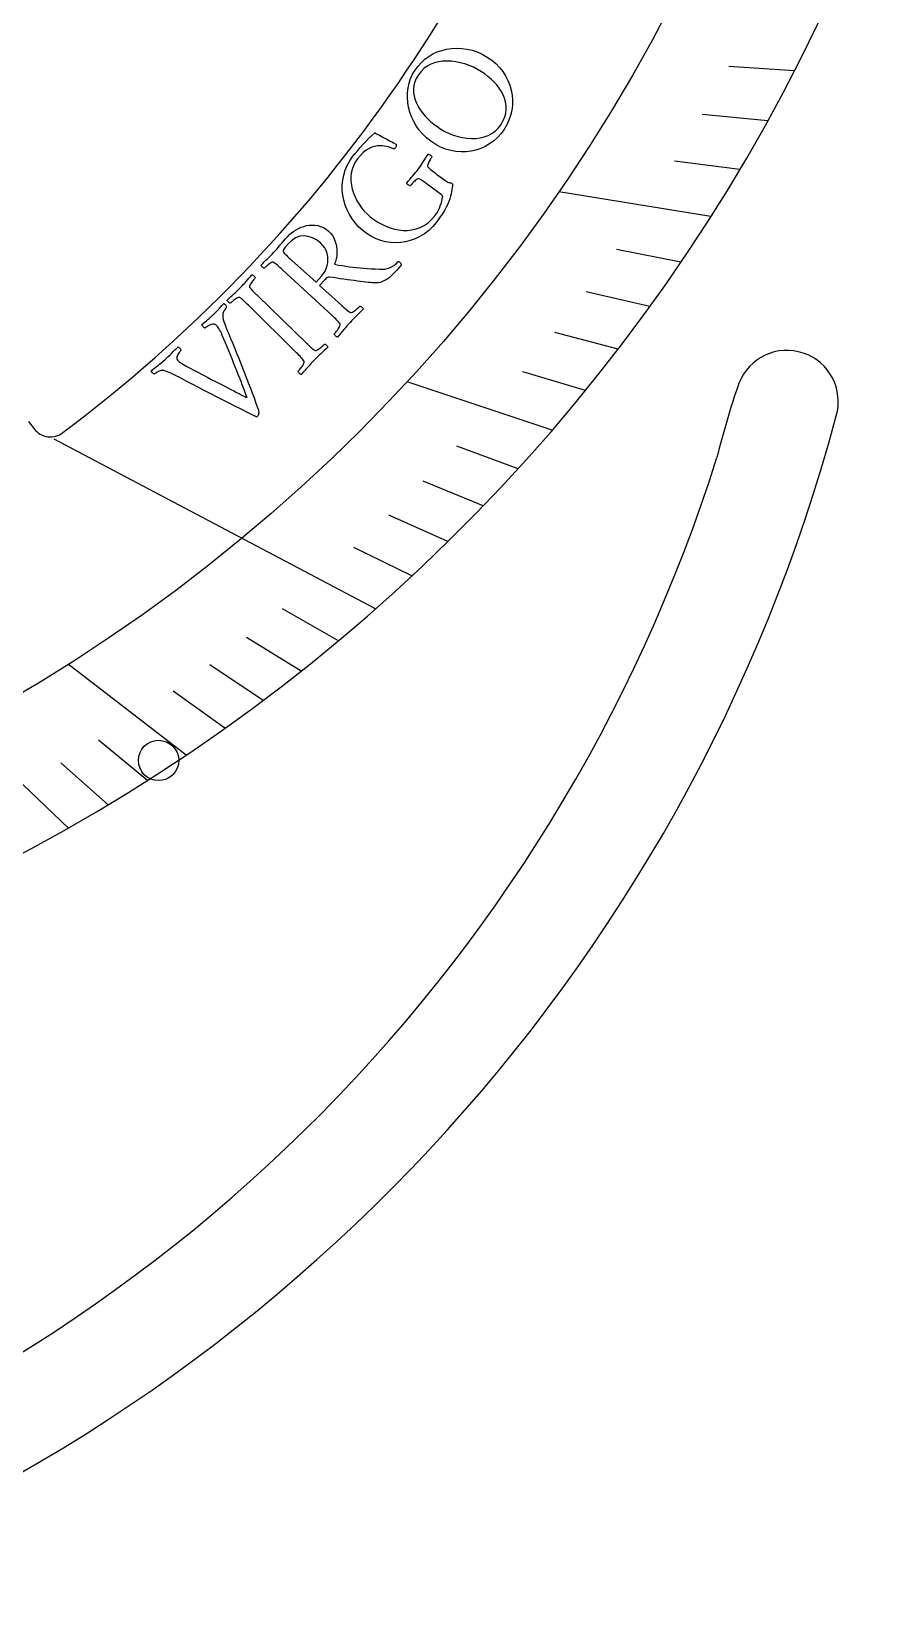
# Model space of a CAD drawing. Header units: millimetres. Extents: x -31.9 to 31.9, y -31.9 to 31.9.
# Drawn here: x 10.8 to 21.23, y -20.34 to -0.81 of the extents above; entities that cross this region are included whole.
import ezdxf

# ---------------------------------------------------------------- set-up
doc = ezdxf.new("R2010")
doc.units = ezdxf.units.MM
for name, color, linetype in [('CUT_INNER', 6, 'Continuous'), ('CUT_OUTER', 1, 'Continuous'), ('ENGRAVE', 7, 'Continuous'), ('ENGRAVE_FINE', 8, 'Continuous'), ('TEXT', 5, 'Continuous')]:
    doc.layers.add(name, color=color, linetype=linetype)

msp = doc.modelspace()

# ---------------------------------------------------------------- linework, layer by layer
at = {"layer": 'CUT_INNER'}
msp.add_lwpolyline([(10.7688, -5.6479), (10.8387, -5.7405)], dxfattribs=at)
for centre, radius, start, end in [((0.0002, 0), 30.3048, 291.69221, 56.2923), ((0.0002, 9.1153), 22.784, 272.20791, 347.61778), ((0.0004, 9.1152), 18.6368, 306.91614, 342.84767), ((20.1699, -5.4046), 0.6378, 344.0102, 158.64896), ((29.3536, -8.5589), 10.3476, 160.89636, 166.2316), ((0.0003, -0.0004), 21.5188, 289.02596, 344.97122), ((11.0383, -5.5897), 0.2502, 217.08206, 308.61747), ((0, 0), 20.2431, 286.50973, 342.47332)]:
    msp.add_arc(centre, radius, start, end, dxfattribs=at)
at = {"layer": 'CUT_OUTER'}
msp.add_circle((0, -0.0001), 31.9, dxfattribs=at)
at = {"layer": 'ENGRAVE'}
for points in [[(19.2283, -3.1073), (17.3422, -2.8025)], [(17.2603, -5.7575), (15.4618, -5.1576)], [(15.0693, -7.9736), (11.0861, -5.866)], [(12.7239, -9.7849), (11.2613, -8.6601)]]:
    msp.add_lwpolyline(points, dxfattribs=at)
for centre, radius in [((0, 9.1156), 21.0426), ((12.3801, -9.8524), 0.25)]:
    msp.add_circle(centre, radius, dxfattribs=at)
at = {"layer": 'ENGRAVE_FINE'}
for points in [[(20.265, -1.2987), (19.4498, -1.2465)], [(19.9334, -1.9201), (19.1208, -1.8418)], [(19.5875, -2.5229), (18.7784, -2.4187)], [(18.8566, -3.6733), (18.0574, -3.5176)], [(18.4731, -4.2212), (17.6804, -4.04)], [(18.0788, -4.751), (17.2935, -4.5447)], [(17.6743, -5.2631), (16.8974, -5.0317)], [(16.8374, -6.2346), (16.0801, -5.9542)], [(16.4063, -6.6945), (15.6603, -6.3901)], [(15.9676, -7.1375), (15.2336, -6.8094)], [(15.5218, -7.5638), (14.8008, -7.2124)], [(14.6108, -8.3673), (13.9184, -7.9708)], [(14.1466, -8.745), (13.4698, -8.3267)], [(13.6771, -9.107), (13.0167, -8.6673)], [(13.2027, -9.4536), (12.5596, -8.9931)], [(12.2409, -10.1012), (11.6346, -9.6009)], [(11.7541, -10.4028), (11.1672, -9.8834)], [(11.2638, -10.6898), (10.6971, -10.152)]]:
    msp.add_lwpolyline(points, dxfattribs=at)
at = {"layer": 'TEXT'}
for points in [[(15.5614, -1.2907), (15.5979, -1.2414), (15.6382, -1.1968), (15.6825, -1.1569), (15.7307, -1.1215), (15.7822, -1.0911), (15.8362, -1.0661), (15.8928, -1.0463), (15.952, -1.0317), (16.0129, -1.0227), (16.0749, -1.0194), (16.138, -1.0219), (16.2021, -1.0301), (16.2665, -1.0446), (16.3302, -1.066), (16.3934, -1.0943), (16.4559, -1.1295), (16.512, -1.1681), (16.5627, -1.2109), (16.6079, -1.2579), (16.6477, -1.3091), (16.682, -1.3636), (16.7106, -1.4202), (16.7337, -1.4791), (16.7511, -1.5401), (16.7625, -1.6024), (16.7677, -1.6649), (16.7666, -1.7278), (16.7592, -1.7908), (16.7453, -1.853), (16.7248, -1.9133), (16.6977, -1.9717), (16.664, -2.028), (16.6255, -2.08), (16.5827, -2.1272), (16.5358, -2.1694), (16.4848, -2.2066), (16.4306, -2.2383), (16.3741, -2.264), (16.3155, -2.2835), (16.2547, -2.297), (16.1925, -2.3043), (16.1298, -2.3052), (16.0666, -2.2998), (16.0029, -2.2881), (15.9395, -2.2699), (15.8776, -2.2448), (15.8169, -2.2128), (15.7576, -2.1741), (15.704, -2.1319), (15.6558, -2.0861), (15.613, -2.0367), (15.5755, -1.9836), (15.5434, -1.9281), (15.5167, -1.8711), (15.4954, -1.8127), (15.4795, -1.7528), (15.4692, -1.6923), (15.4648, -1.632), (15.4661, -1.5719), (15.4733, -1.5119), (15.4864, -1.4532), (15.5054, -1.3968), (15.5304, -1.3426), (15.5614, -1.2907)], [(15.6015, -1.3498), (15.5757, -1.3937), (15.557, -1.4378), (15.5454, -1.4822), (15.5409, -1.5269), (15.5426, -1.5714), (15.5493, -1.6153), (15.561, -1.6585), (15.5779, -1.7012), (15.5991, -1.743), (15.624, -1.7835), (15.6524, -1.8228), (15.6844, -1.8608), (15.719, -1.8971), (15.7552, -1.931), (15.793, -1.9627), (15.8325, -1.9921), (15.8803, -2.0234), (15.9303, -2.0514), (15.9824, -2.0761), (16.0367, -2.0976), (16.092, -2.1151), (16.1475, -2.1282), (16.203, -2.1367), (16.2585, -2.1406), (16.3132, -2.1395), (16.366, -2.1327), (16.417, -2.1204), (16.4661, -2.1024), (16.5123, -2.0782), (16.5545, -2.0471), (16.5928, -2.009), (16.6271, -1.9641), (16.6544, -1.9173), (16.6743, -1.8706), (16.6866, -1.8238), (16.6915, -1.7771), (16.6898, -1.7308), (16.6826, -1.6853), (16.6699, -1.6406), (16.6518, -1.5967), (16.629, -1.5541), (16.6025, -1.5132), (16.5723, -1.4742), (16.5385, -1.4369), (16.5021, -1.4017), (16.4642, -1.3691), (16.4249, -1.339), (16.3841, -1.3113), (16.3349, -1.2823), (16.2839, -1.2566), (16.2311, -1.2343), (16.1765, -1.2152), (16.121, -1.2), (16.0658, -1.189), (16.0107, -1.1824), (15.9558, -1.1801), (15.9021, -1.1824), (15.8506, -1.1898), (15.8013, -1.2021), (15.7542, -1.2195), (15.7102, -1.2425), (15.6701, -1.2719), (15.6339, -1.3076), (15.6015, -1.3498)], [(15.7282, -2.7192), (15.7258, -2.7174), (15.7234, -2.7156), (15.721, -2.7137), (15.7186, -2.7119), (15.7162, -2.7101), (15.7138, -2.7083), (15.7114, -2.7065), (15.709, -2.7047), (15.6941, -2.6936), (15.6798, -2.683), (15.6661, -2.6731), (15.6531, -2.6639), (15.6407, -2.6556), (15.6291, -2.6486), (15.6182, -2.643), (15.608, -2.6387), (15.6018, -2.6374), (15.5941, -2.6392), (15.5849, -2.644), (15.5742, -2.6519), (15.5628, -2.6615), (15.5516, -2.6717), (15.5407, -2.6823), (15.53, -2.6935), (15.5204, -2.704), (15.5124, -2.7129), (15.5062, -2.7201), (15.5017, -2.7257), (15.4963, -2.7249), (15.4901, -2.7227), (15.483, -2.7192), (15.4751, -2.7142), (15.4678, -2.7085), (15.4623, -2.7028), (15.4588, -2.6972), (15.457, -2.6916), (15.4759, -2.6688), (15.4945, -2.6465), (15.5131, -2.6247), (15.5315, -2.6035), (15.5496, -2.5823), (15.5673, -2.5608), (15.5846, -2.539), (15.6015, -2.5169), (15.6182, -2.494), (15.634, -2.4714), (15.6488, -2.4493), (15.6627, -2.4275), (15.6766, -2.4055), (15.6912, -2.3828), (15.7067, -2.3593), (15.723, -2.335), (15.7289, -2.3351), (15.7353, -2.3369), (15.7423, -2.3405), (15.7498, -2.3459), (15.7569, -2.352), (15.7623, -2.3578), (15.7662, -2.3631), (15.7684, -2.3681), (15.7644, -2.3739), (15.7594, -2.3818), (15.7533, -2.3917), (15.7462, -2.4037), (15.7389, -2.4165), (15.7324, -2.4293), (15.7265, -2.442), (15.7213, -2.4546), (15.7175, -2.4662), (15.7158, -2.4759), (15.7163, -2.4839), (15.7189, -2.49), (15.7272, -2.5005), (15.7374, -2.5114), (15.7495, -2.5226), (15.7636, -2.5341), (15.779, -2.5461), (15.795, -2.5583), (15.8117, -2.5709), (15.8291, -2.5839), (15.9405, -2.6661), (15.953, -2.6746), (15.9646, -2.6808), (15.9753, -2.6848), (15.9852, -2.6866), (15.9943, -2.6878), (16.0027, -2.69), (16.0103, -2.6933), (16.0171, -2.6975), (16.02, -2.7001), (16.0223, -2.7032), (16.0239, -2.7067), (16.0248, -2.7108), (16.025, -2.7163), (16.0246, -2.7245), (16.0234, -2.7354), (16.0216, -2.7489), (16.0173, -2.7733), (16.0122, -2.7993), (16.0063, -2.8268), (15.9996, -2.8557), (15.9909, -2.8865), (15.9792, -2.9196), (15.9645, -2.9549), (15.9468, -2.9924), (15.9249, -3.0328), (15.8976, -3.0767), (15.865, -3.1241), (15.8269, -3.1749), (15.78, -3.2298), (15.7299, -3.2782), (15.6764, -3.32), (15.6198, -3.3552), (15.5611, -3.3838), (15.5012, -3.4059), (15.4403, -3.4216), (15.3783, -3.4307), (15.3162, -3.4336), (15.2549, -3.4302), (15.1943, -3.4207), (15.1345, -3.4052), (15.0762, -3.3836), (15.0202, -3.3563), (14.9666, -3.3231), (14.9153, -3.2843), (14.8649, -3.2384), (14.8199, -3.1892), (14.7803, -3.1369), (14.7461, -3.0813), (14.7173, -3.0235), (14.694, -2.9643), (14.6762, -2.9036), (14.6638, -2.8416), (14.6573, -2.779), (14.657, -2.7166), (14.663, -2.6544), (14.6753, -2.5925), (14.694, -2.5316), (14.7194, -2.4726), (14.7515, -2.4155), (14.7903, -2.3603), (14.8191, -2.3239), (14.8493, -2.2872), (14.8808, -2.2501), (14.9137, -2.2128), (14.9481, -2.1756), (14.9843, -2.1393), (15.0221, -2.1038), (15.0618, -2.0691), (15.0641, -2.0703), (15.071, -2.0739), (15.0826, -2.0798), (15.0988, -2.0882), (15.1181, -2.0982), (15.1388, -2.1092), (15.161, -2.1211), (15.1848, -2.134), (15.2087, -2.147), (15.2315, -2.1593), (15.2533, -2.171), (15.274, -2.182), (15.2921, -2.1917), (15.3059, -2.1992), (15.3155, -2.2047), (15.3208, -2.2082), (15.3241, -2.2105), (15.3261, -2.2145), (15.327, -2.22), (15.3268, -2.2271), (15.3255, -2.2347), (15.3232, -2.242), (15.32, -2.2489), (15.3159, -2.2553), (15.3116, -2.2604), (15.3071, -2.2646), (15.3022, -2.268), (15.2971, -2.2705), (15.2855, -2.2651), (15.2706, -2.259), (15.2526, -2.2521), (15.2313, -2.2445), (15.2074, -2.2376), (15.1814, -2.2326), (15.1532, -2.2297), (15.1229, -2.2287), (15.0911, -2.2309), (15.0582, -2.2376), (15.0243, -2.2487), (14.9893, -2.2642), (14.9538, -2.2854), (14.9183, -2.3138), (14.8827, -2.3494), (14.8469, -2.3921), (14.8183, -2.4339), (14.7959, -2.4775), (14.7797, -2.5231), (14.7696, -2.5705), (14.7652, -2.6191), (14.7658, -2.6681), (14.7715, -2.7174), (14.7823, -2.767), (14.7976, -2.8162), (14.8168, -2.8641), (14.84, -2.9105), (14.8672, -2.9557), (14.8977, -2.9986), (14.9307, -3.0386), (14.9664, -3.0755), (15.0047, -3.1094), (15.0501, -3.1438), (15.0975, -3.175), (15.147, -3.2028), (15.1985, -3.2273), (15.2514, -3.2476), (15.3048, -3.2631), (15.3587, -3.2737), (15.4132, -3.2793), (15.4674, -3.2795), (15.5207, -3.2735), (15.5731, -3.2613), (15.6244, -3.243), (15.6739, -3.2178), (15.7207, -3.185), (15.7648, -3.1447), (15.8061, -3.0968), (15.8281, -3.0662), (15.8466, -3.0356), (15.8616, -3.0052), (15.8732, -2.9748), (15.8823, -2.9453), (15.8902, -2.9172), (15.8968, -2.8905), (15.9021, -2.8653), (15.903, -2.8603), (15.903, -2.8561), (15.902, -2.8525), (15.9, -2.8497), (15.8973, -2.8471), (15.8942, -2.8444), (15.8908, -2.8416), (15.887, -2.8386)], [(13.9818, -3.3538), (14.004, -3.3309), (14.0285, -3.3095), (14.0554, -3.2895), (14.0846, -3.271), (14.1155, -3.2544), (14.1475, -3.2404), (14.1804, -3.2289), (14.2144, -3.22), (14.249, -3.2143), (14.2837, -3.2123), (14.3187, -3.2141), (14.3539, -3.2196), (14.3888, -3.2295), (14.4229, -3.2444), (14.4562, -3.2642), (14.4886, -3.2891), (14.5135, -3.3136), (14.535, -3.3414), (14.5529, -3.3725), (14.5673, -3.4069), (14.5783, -3.4434), (14.5859, -3.4806), (14.5902, -3.5186), (14.5911, -3.5574), (14.5887, -3.5957), (14.5832, -3.6321), (14.5746, -3.6667), (14.5629, -3.6995), (14.6115, -3.7082), (14.6585, -3.716), (14.7038, -3.723), (14.7476, -3.7291), (14.7907, -3.7345), (14.8341, -3.7393), (14.8778, -3.7436), (14.9217, -3.7473), (14.967, -3.7507), (15.0147, -3.7542), (15.0649, -3.7575), (15.1175, -3.7608), (15.1517, -3.7614), (15.1837, -3.7588), (15.2137, -3.7533), (15.2416, -3.7448), (15.2686, -3.7324), (15.2961, -3.7151), (15.3239, -3.693), (15.3521, -3.666), (15.358, -3.6666), (15.3643, -3.6695), (15.3709, -3.6746), (15.3779, -3.6821), (15.3843, -3.6899), (15.3891, -3.6961), (15.3923, -3.7006), (15.394, -3.7035), (15.3629, -3.7401), (15.3338, -3.7728), (15.3066, -3.8016), (15.2815, -3.8266), (15.2586, -3.8479), (15.2383, -3.8654), (15.2206, -3.8793), (15.2055, -3.8895), (15.1948, -3.8951), (15.1818, -3.9014), (15.1666, -3.9086), (15.1493, -3.9166), (15.1297, -3.9237), (15.1076, -3.9284), (15.0832, -3.9307), (15.0564, -3.9305), (15.0441, -3.9296), (15.0272, -3.9282), (15.0059, -3.9261), (14.9801, -3.9235), (14.9506, -3.9203), (14.9183, -3.9166), (14.883, -3.9123), (14.8449, -3.9074), (14.8048, -3.9021), (14.7633, -3.8966), (14.7205, -3.8908), (14.6764, -3.8847), (14.6319, -3.8784), (14.5882, -3.8718), (14.545, -3.8651), (14.5026, -3.8581), (14.4883, -3.8583), (14.4739, -3.8631), (14.4594, -3.8724), (14.4449, -3.8864), (14.377, -3.9614), (14.6471, -4.2072), (14.6494, -4.2092), (14.6516, -4.2112), (14.6538, -4.2132), (14.656, -4.2153), (14.6583, -4.2173), (14.6605, -4.2193), (14.6627, -4.2213), (14.6649, -4.2234), (14.6788, -4.2358), (14.692, -4.2476), (14.7047, -4.2588), (14.7168, -4.2692), (14.7284, -4.2786), (14.7393, -4.2866), (14.7497, -4.2932), (14.7595, -4.2983), (14.7655, -4.299), (14.7734, -4.2972), (14.7831, -4.293), (14.7948, -4.2863), (14.8073, -4.2781), (14.8196, -4.269), (14.8318, -4.2591), (14.8439, -4.2483), (14.855, -4.238), (14.864, -4.2294), (14.8711, -4.2224), (14.8762, -4.217), (14.8815, -4.2181), (14.8876, -4.2207), (14.8944, -4.2248), (14.9019, -4.2304), (14.9087, -4.2366), (14.9137, -4.2427), (14.9168, -4.2487), (14.918, -4.2545), (14.8963, -4.2758), (14.875, -4.2966), (14.8543, -4.3171), (14.8341, -4.3371), (14.8141, -4.3572), (14.794, -4.3777), (14.774, -4.3988), (14.754, -4.4204), (14.7347, -4.4417), (14.7154, -4.4634), (14.6963, -4.4856), (14.6772, -4.5081), (14.658, -4.531), (14.6388, -4.5541), (14.6194, -4.5775), (14.6, -4.6011), (14.5941, -4.6004), (14.5879, -4.5978), (14.5814, -4.5934), (14.5746, -4.587), (14.5684, -4.5801), (14.5637, -4.5737), (14.5606, -4.5679), (14.559, -4.5626), (14.5639, -4.5571), (14.5703, -4.5494), (14.5782, -4.5397), (14.5875, -4.5278), (14.5972, -4.5148), (14.6061, -4.5016), (14.6143, -4.4883), (14.6218, -4.4748), (14.6277, -4.4624), (14.631, -4.4524), (14.6318, -4.4447), (14.6301, -4.4394), (14.6231, -4.4279), (14.6141, -4.416), (14.6033, -4.4034), (14.5906, -4.3904), (14.5767, -4.3769), (14.5621, -4.3629), (14.5468, -4.3485), (14.531, -4.3338), (13.9156, -3.7668), (13.8995, -3.7521), (13.8839, -3.7378), (13.8687, -3.7241), (13.8538, -3.7109), (13.8395, -3.699), (13.826, -3.6889), (13.8134, -3.6807), (13.8015, -3.6743), (13.7956, -3.6724), (13.7881, -3.6733), (13.7789, -3.6772), (13.768, -3.6839), (13.7564, -3.6922), (13.7449, -3.701), (13.7335, -3.7102), (13.7222, -3.7198), (13.7118, -3.7289), (13.7033, -3.7366), (13.6966, -3.7429), (13.6918, -3.7478), (13.6865, -3.7465), (13.6806, -3.7436), (13.674, -3.7393), (13.6667, -3.7335), (13.66, -3.7271), (13.6551, -3.7209), (13.6521, -3.715), (13.6508, -3.7094), (13.6711, -3.6893), (13.6912, -3.6696), (13.7111, -3.6501), (13.7309, -3.631), (13.7503, -3.612), (13.7694, -3.5927), (13.7881, -3.5733), (13.8064, -3.5536), (13.8254, -3.5327), (13.8449, -3.5108), (13.8649, -3.4879), (13.8855, -3.4639), (13.9071, -3.4387), (13.9303, -3.412), (13.9552, -3.3837), (13.9818, -3.3538)], [(14.3863, -3.4351), (14.3374, -3.3979), (14.2873, -3.3708), (14.2361, -3.3537), (14.1838, -3.3466), (14.1311, -3.352), (14.0787, -3.3723), (14.0266, -3.4077), (13.9747, -3.458), (13.9682, -3.4653), (13.9604, -3.4745), (13.9513, -3.4856), (13.9408, -3.4985), (13.9314, -3.5115), (13.9256, -3.5227), (13.9235, -3.5321), (13.9249, -3.5399), (13.9305, -3.5495), (13.9389, -3.5607), (13.9502, -3.5733), (13.9644, -3.5875), (13.9801, -3.6023), (13.996, -3.6172), (14.0121, -3.632), (14.0283, -3.6469), (14.3324, -3.9209), (14.4014, -3.8446), (14.4246, -3.8155), (14.4439, -3.7841), (14.4593, -3.7504), (14.4707, -3.7144), (14.4778, -3.6772), (14.4801, -3.6401), (14.4777, -3.603), (14.4705, -3.5659), (14.4581, -3.5299), (14.4399, -3.4961), (14.416, -3.4645), (14.3863, -3.4351)], [(13.3919, -3.991), (13.411, -3.9712), (13.4296, -3.9513), (13.4476, -3.9314), (13.4651, -3.9115), (13.4825, -3.8913), (13.5004, -3.8708), (13.5188, -3.85), (13.5377, -3.8287), (13.5434, -3.8297), (13.5495, -3.8324), (13.5559, -3.8369), (13.5626, -3.8433), (13.5688, -3.8503), (13.5735, -3.8566), (13.5766, -3.8624), (13.5783, -3.8676), (13.5736, -3.8727), (13.5676, -3.8799), (13.5601, -3.889), (13.5513, -3.9001), (13.542, -3.9122), (13.5334, -3.9242), (13.5253, -3.936), (13.5178, -3.9478), (13.5119, -3.9588), (13.5086, -3.9683), (13.5077, -3.9761), (13.5094, -3.9825), (13.5154, -3.9918), (13.5228, -4.0018), (13.5318, -4.0124), (13.5422, -4.0236), (13.5537, -4.0354), (13.5658, -4.0476), (13.5786, -4.0602), (13.5919, -4.0732), (13.5941, -4.0753), (13.5963, -4.0774), (13.5984, -4.0795), (13.6006, -4.0816), (13.6027, -4.0837), (13.6049, -4.0858), (13.6071, -4.0879), (13.6092, -4.09), (14.2097, -4.6727), (14.2119, -4.6748), (14.2141, -4.6769), (14.2162, -4.679), (14.2184, -4.6811), (14.2205, -4.6832), (14.2227, -4.6853), (14.2249, -4.6874), (14.227, -4.6895), (14.2404, -4.7024), (14.2533, -4.7146), (14.2656, -4.7261), (14.2774, -4.737), (14.2887, -4.7467), (14.2993, -4.7551), (14.3095, -4.762), (14.3191, -4.7675), (14.3251, -4.7683), (14.333, -4.7668), (14.3429, -4.7629), (14.3547, -4.7566), (14.3675, -4.7487), (14.3801, -4.74), (14.3927, -4.7305), (14.4051, -4.7202), (14.4165, -4.7103), (14.4258, -4.7019), (14.4331, -4.6951), (14.4383, -4.6899), (14.4437, -4.6912), (14.4497, -4.694), (14.4563, -4.6983), (14.4636, -4.7042), (14.4703, -4.7106), (14.475, -4.7169), (14.4779, -4.7229), (14.479, -4.7287), (14.4565, -4.7493), (14.4347, -4.7695), (14.4133, -4.7893), (14.3924, -4.8086), (14.3717, -4.828), (14.3511, -4.848), (14.3304, -4.8684), (14.3097, -4.8893), (14.2897, -4.91), (14.2697, -4.9311), (14.2499, -4.9525), (14.2301, -4.9745), (14.2102, -4.9967), (14.1902, -5.0192), (14.1701, -5.0419), (14.1499, -5.0649), (14.144, -5.064), (14.1379, -5.0612), (14.1316, -5.0566), (14.125, -5.0501), (14.119, -5.0429), (14.1146, -5.0364), (14.1116, -5.0304), (14.1102, -5.0251), (14.1153, -5.0198), (14.1219, -5.0123), (14.1301, -5.0028), (14.1398, -4.9913), (14.1499, -4.9786), (14.1593, -4.9657), (14.1679, -4.9526), (14.1758, -4.9394), (14.1821, -4.9272), (14.1857, -4.9173), (14.1868, -4.9096), (14.1852, -4.9043), (14.1786, -4.8926), (14.17, -4.8803), (14.1596, -4.8675), (14.1474, -4.854), (14.1339, -4.8401), (14.1197, -4.8256), (14.1049, -4.8108), (14.0895, -4.7955), (13.4941, -4.2076), (13.4786, -4.1924), (13.4634, -4.1776), (13.4486, -4.1635), (13.4342, -4.1498), (13.4203, -4.1373), (13.4071, -4.1268), (13.3948, -4.1182), (13.3831, -4.1115), (13.3773, -4.1094), (13.3697, -4.1101), (13.3604, -4.1136), (13.3493, -4.12), (13.3374, -4.128), (13.3255, -4.1365), (13.3136, -4.1456), (13.3017, -4.1551), (13.2907, -4.1642), (13.2818, -4.1718), (13.2748, -4.178), (13.2697, -4.1828), (13.2645, -4.1813), (13.2587, -4.1782), (13.2522, -4.1737), (13.2451, -4.1677), (13.2386, -4.1611), (13.2339, -4.1547), (13.2311, -4.1487), (13.23, -4.143), (13.251, -4.1236), (13.2718, -4.1044), (13.2926, -4.0854), (13.3132, -4.0666), (13.3336, -4.0479), (13.3535, -4.0291), (13.3729, -4.0101), (13.3919, -3.991)], [(12.4561, -4.8834), (12.4786, -4.8631), (12.5005, -4.8427), (12.5218, -4.8224), (12.5424, -4.802), (12.5627, -4.7818), (12.5828, -4.7618), (12.6028, -4.7421), (12.6227, -4.7225), (12.6272, -4.7251), (12.6325, -4.7295), (12.6387, -4.7356), (12.6457, -4.7436), (12.652, -4.7516), (12.6561, -4.7582), (12.658, -4.7632), (12.6577, -4.7666), (12.6541, -4.7703), (12.6491, -4.7761), (12.6427, -4.7841), (12.6348, -4.7942), (12.6267, -4.8057), (12.6195, -4.8176), (12.6132, -4.8301), (12.6078, -4.843), (12.6047, -4.8559), (12.6052, -4.8681), (12.6092, -4.8795), (12.6168, -4.8903), (12.632, -4.904), (12.6562, -4.921), (12.6893, -4.9415), (12.7313, -4.9654), (12.7536, -4.9774), (12.7793, -4.9913), (12.8085, -5.0069), (12.8411, -5.0243), (12.8764, -5.043), (12.9134, -5.0627), (12.9521, -5.0833), (12.9926, -5.1048), (13.0341, -5.1267), (13.0757, -5.1485), (13.1174, -5.1701), (13.1593, -5.1916), (13.2004, -5.2125), (13.2398, -5.2327), (13.2775, -5.252), (13.3134, -5.2705), (13.347, -5.2877), (13.3773, -5.3033), (13.4044, -5.3172), (13.4284, -5.3295), (13.4482, -5.3396), (13.4629, -5.347), (13.4726, -5.3518), (13.4773, -5.3539), (13.4749, -5.3467), (13.4704, -5.3339), (13.4636, -5.3154), (13.4547, -5.2912), (13.4439, -5.2625), (13.4316, -5.2301), (13.4177, -5.1942), (13.4023, -5.1547), (13.3858, -5.1123), (13.3683, -5.0679), (13.3499, -5.0214), (13.3306, -4.9727), (13.3107, -4.9229), (13.2906, -4.8727), (13.2702, -4.8223), (13.2496, -4.7716), (13.229, -4.7215), (13.209, -4.6729), (13.1895, -4.6259), (13.1705, -4.5805), (13.1632, -4.5635), (13.1552, -4.5465), (13.1466, -4.5294), (13.1372, -4.5124), (13.1275, -4.4963), (13.118, -4.4821), (13.1087, -4.4698), (13.0995, -4.4595), (13.0879, -4.4497), (13.0753, -4.4437), (13.0618, -4.4414), (13.0474, -4.4428), (13.0328, -4.4466), (13.0186, -4.4517), (13.005, -4.4579), (12.9919, -4.4654), (12.9802, -4.473), (12.9706, -4.4795), (12.9632, -4.4851), (12.9579, -4.4895), (12.9533, -4.4895), (12.9477, -4.4872), (12.9412, -4.4824), (12.9337, -4.4752), (12.9268, -4.4672), (12.9218, -4.4599), (12.9188, -4.4533), (12.9178, -4.4474), (12.937, -4.4306), (12.9557, -4.4144), (12.9739, -4.3987), (12.9917, -4.3836), (13.0094, -4.3683), (13.0274, -4.3523), (13.0456, -4.3355), (13.064, -4.3179), (13.0789, -4.3033), (13.092, -4.2902), (13.1035, -4.2785), (13.1132, -4.2684), (13.122, -4.259), (13.1306, -4.2496), (13.139, -4.2402), (13.1473, -4.2307), (13.1559, -4.2208), (13.1656, -4.2098), (13.1763, -4.1978), (13.188, -4.1849), (13.1926, -4.1873), (13.1982, -4.1917), (13.2046, -4.198), (13.212, -4.2063), (13.2186, -4.2145), (13.223, -4.2208), (13.225, -4.2251), (13.2248, -4.2275), (13.2199, -4.2333), (13.2131, -4.2426), (13.2046, -4.2554), (13.1943, -4.2717), (13.1848, -4.2899), (13.1784, -4.3085), (13.1752, -4.3274), (13.1752, -4.3468), (13.1773, -4.3623), (13.1821, -4.3824), (13.1895, -4.4072), (13.1995, -4.4365), (13.2109, -4.4677), (13.2224, -4.4979), (13.2341, -4.527), (13.2459, -4.5552), (13.2732, -4.6204), (13.2992, -4.6829), (13.324, -4.7428), (13.3475, -4.8001), (13.3701, -4.8555), (13.3921, -4.9102), (13.4134, -4.964), (13.4342, -5.017), (13.4547, -5.07), (13.4757, -5.1242), (13.4969, -5.1794), (13.5184, -5.2356), (13.5405, -5.294), (13.5634, -5.3557), (13.5871, -5.4208), (13.6117, -5.4892), (13.6175, -5.5077), (13.621, -5.5243), (13.6222, -5.539), (13.621, -5.5517), (13.6181, -5.5629), (13.6138, -5.5728), (13.6082, -5.5816), (13.6014, -5.5891), (13.5986, -5.5905), (13.595, -5.5905), (13.5905, -5.5892), (13.585, -5.5865), (13.5794, -5.5834), (13.5743, -5.581), (13.5699, -5.5792), (13.5661, -5.578), (13.4836, -5.5373), (13.4041, -5.4977), (13.3275, -5.4592), (13.2538, -5.4219), (13.1814, -5.385), (13.1085, -5.3476), (13.0352, -5.3097), (12.9614, -5.2713), (12.8853, -5.2317), (12.8055, -5.1902), (12.7217, -5.1466), (12.6341, -5.101), (12.6073, -5.0869), (12.5817, -5.0738), (12.5572, -5.0617), (12.5337, -5.0506), (12.511, -5.0406), (12.4884, -5.0317), (12.4661, -5.024), (12.444, -5.0174), (12.4346, -5.0154), (12.4243, -5.0153), (12.413, -5.017), (12.4008, -5.0206), (12.3884, -5.0253), (12.3766, -5.0305), (12.3654, -5.0361), (12.3547, -5.0422), (12.3451, -5.0483), (12.337, -5.0537), (12.3304, -5.0584), (12.3253, -5.0625), (12.3236, -5.0618), (12.3198, -5.0584), (12.314, -5.0522), (12.3061, -5.0433), (12.2983, -5.0342), (12.2928, -5.0273), (12.2895, -5.0226), (12.2885, -5.0201), (12.3126, -5.0005), (12.3348, -4.9827), (12.355, -4.9668), (12.3731, -4.9528), (12.3912, -4.9386), (12.411, -4.9224), (12.4327, -4.904), (12.4561, -4.8834)]]:
    msp.add_lwpolyline(points, close=True, dxfattribs=at)

doc.saveas('drawing.dxf')
